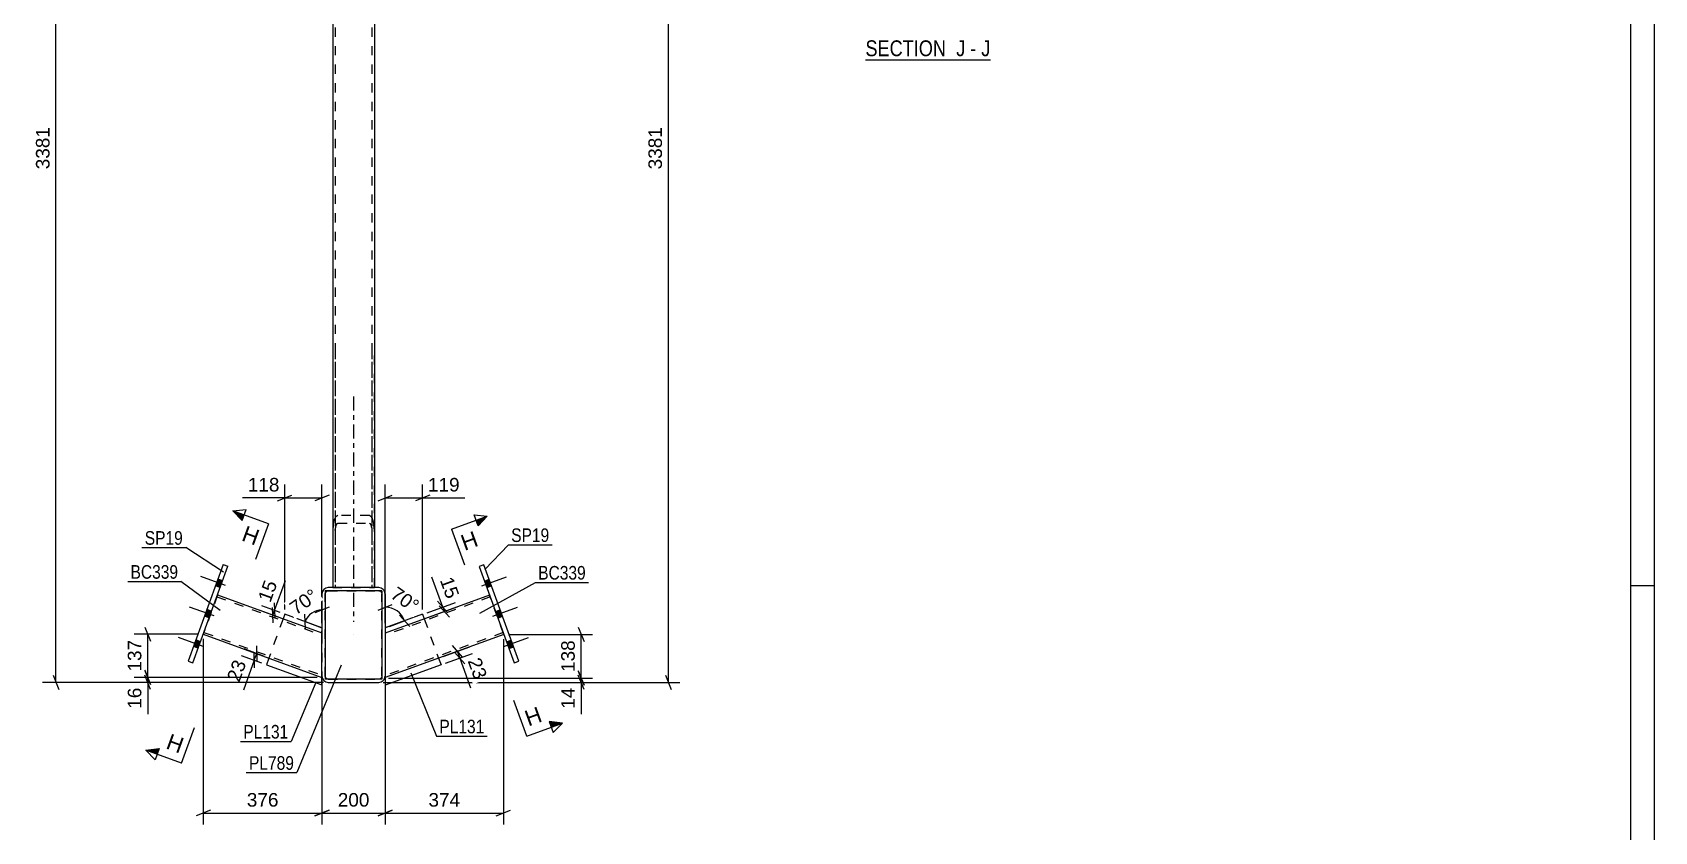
# Model space of a CAD drawing. Header units: millimetres. Extents: x -358 to 483, y -215 to 379.
# Drawn here: x 140.3 to 482.8, y 31.1 to 199.7 of the extents above; entities that cross this region are included whole.
import ezdxf

# ---------------------------------------------------------------- set-up
doc = ezdxf.new("R2010")
doc.units = ezdxf.units.MM
doc.linetypes.add('DXK_LINE_DOT2', pattern=[3.9198, 1.9599, -1.9599])
doc.linetypes.add('DXK_LINE_DOT3', pattern=[5.9187, 2.979, -0.9799, 0.9799, -0.9799])
doc.styles.add('Arial', font='ARIAL.TTF', dxfattribs={"height": 0.2})
doc.styles.add('Arial Narrow', font='ARIALN.TTF', dxfattribs={"height": 0.2})

# ---------------------------------------------------------------- blocks, each defined once
blk = doc.blocks.new('Unknown-284934251-1133')
at = {"color": 5, "linetype": 'Continuous'}
for p, q in [((482.75, -215.04), (482.75, 378.96)), ((477.75, -210.04), (477.75, 373.96)), ((482.75, 82.96), (477.75, 82.96))]:
    blk.add_line(p, q, dxfattribs=at)
blk = doc.blocks.new('Unknown-284934251-21 - 5130')
at = {"color": 6, "linetype": 'Continuous'}
blk.add_line((316.14, 193.96), (342.51, 193.96), dxfattribs=at)
at = {"color": 0, "linetype": 'Continuous'}
blk.add_wipeout([(334.25, 194.71), (334.25, 198.21), (316.14, 198.21), (316.14, 194.71)], dxfattribs=at)
at = {"color": 7, "linetype": 'Continuous', "style": 'Arial Narrow'}
blk.add_text('SECTION ', height=3.34, dxfattribs=at).set_placement((316.14, 194.71))
at = {"color": 0, "linetype": 'Continuous'}
blk.add_wipeout([(337.22, 194.71), (337.22, 198.21), (335.3, 198.21), (335.3, 194.71)], dxfattribs=at)
blk.add_wipeout([(339.54, 194.71), (339.54, 198.21), (338.27, 198.21), (338.27, 194.71)], dxfattribs=at)
at = {"color": 7, "linetype": 'Continuous', "style": 'Arial Narrow'}
blk.add_text('J', height=3.34, dxfattribs=at).set_placement((335.3, 194.71))
at = {"color": 0, "linetype": 'Continuous'}
blk.add_wipeout([(342.51, 194.71), (342.51, 198.21), (340.59, 198.21), (340.59, 194.71)], dxfattribs=at)
at = {"color": 7, "linetype": 'Continuous', "style": 'Arial Narrow'}
for s, p in [('-', (338.27, 194.71)), ('J', (340.59, 194.71))]:
    blk.add_text(s, height=3.34, dxfattribs=at).set_placement(p)
blk = doc.blocks.new('Part-284934251-4219 - 4209')
at = {"color": 2, "linetype": 'Continuous'}
for p, q in [((203.66, 275.25), (203.66, 82.59)), ((212.03, 275.25), (204.1, 275.25)), ((212.46, 275.25), (212.46, 82.59)), ((211.4, 82.59), (204.1, 82.59)), ((212.03, 82.59), (211.4, 82.59))]:
    blk.add_line(p, q, dxfattribs=at)
at = {"color": 7, "linetype": 'DXK_LINE_DOT2'}
for p, q in [((204.1, 275.25), (203.66, 275.25)), ((204.2, 275.25), (204.2, 82.59)), ((204.2, 275.25), (204.24, 275.25)), ((212.46, 275.25), (211.4, 275.25)), ((211.93, 275.25), (211.93, 82.59)), ((204.1, 82.59), (203.66, 82.59)), ((203.66, 82.59), (203.75, 82.59)), ((204.2, 82.59), (204.24, 82.59)), ((204.2, 82.59), (204.24, 82.59)), ((204.24, 82.59), (204.53, 82.59)), ((211.4, 82.59), (211.93, 82.59)), ((212.46, 82.59), (212.03, 82.59))]:
    blk.add_line(p, q, dxfattribs=at)
blk = doc.blocks.new('Part-284934251-4339 - 4209')
at = {"color": 2, "linetype": 'Continuous'}
for p, q in [((222.65, 76.95), (214.73, 74.07)), ((222.65, 76.95), (223, 75.98)), ((226.53, 66.3), (214.73, 62)), ((226.01, 67.71), (226.53, 66.3)), ((214.73, 63.6), (214.73, 62))]:
    blk.add_line(p, q, dxfattribs=at)
at = {"color": 7, "linetype": 'DXK_LINE_DOT2'}
for p, q in [((223, 75.98), (226.01, 67.71)), ((214.73, 74.07), (214.73, 63.6))]:
    blk.add_line(p, q, dxfattribs=at)
blk = doc.blocks.new('Part-284934251-4296 - 4209')
at = {"color": 2, "linetype": 'Continuous'}
for p, q in [((180.55, 87.44), (173.14, 67.08)), ((174.14, 66.72), (181.55, 87.08)), ((180.55, 87.44), (181.55, 87.08)), ((173.14, 67.08), (174.14, 66.72))]:
    blk.add_line(p, q, dxfattribs=at)
blk = doc.blocks.new('Part-284934251-4216 - 4209')
at = {"color": 2, "linetype": 'Continuous'}
for p, q in [((202.73, 82.59), (202.22, 82.49)), ((204.1, 82.59), (202.73, 82.59)), ((202.73, 82.59), (202.73, 82.59)), ((213.4, 82.59), (212.03, 82.59)), ((213.4, 82.59), (213.4, 82.59)), ((213.91, 82.49), (213.4, 82.59)), ((201.5, 81.76), (201.4, 81.25)), ((201.4, 81.25), (201.4, 72.75)), ((214.73, 81.25), (214.63, 81.76)), ((214.73, 81.25), (214.73, 72.72)), ((201.4, 63.92), (201.5, 63.41)), ((202.22, 62.69), (202.73, 62.59)), ((202.73, 62.59), (213.4, 62.59)), ((202.73, 62.59), (202.73, 62.59)), ((213.4, 62.59), (213.91, 62.69)), ((213.4, 62.59), (213.4, 62.59)), ((214.63, 63.41), (214.73, 63.92))]:
    blk.add_line(p, q, dxfattribs=at)
at = {"color": 7, "linetype": 'DXK_LINE_DOT2'}
for p, q in [((212.03, 82.59), (204.1, 82.59)), ((202.06, 81.25), (202.12, 81.51)), ((202.06, 81.25), (202.06, 81.25)), ((202.06, 63.92), (202.06, 81.25)), ((202.48, 81.87), (202.73, 81.92)), ((202.73, 81.92), (202.73, 81.92)), ((202.73, 81.92), (213.4, 81.92)), ((213.4, 81.92), (213.4, 81.92)), ((213.4, 81.92), (213.65, 81.87)), ((214.01, 81.51), (214.06, 81.25)), ((214.06, 81.25), (214.06, 81.25)), ((214.06, 63.92), (214.06, 81.25)), ((201.4, 72.75), (201.4, 63.92)), ((214.73, 72.72), (214.73, 63.92)), ((202.06, 63.92), (202.06, 63.92)), ((202.12, 63.67), (202.06, 63.92)), ((202.73, 63.25), (202.48, 63.3)), ((202.73, 63.25), (202.73, 63.25)), ((202.73, 63.25), (213.4, 63.25)), ((213.65, 63.3), (213.4, 63.25)), ((213.4, 63.25), (213.4, 63.25)), ((214.06, 63.92), (214.01, 63.67)), ((214.06, 63.92), (214.06, 63.92))]:
    blk.add_line(p, q, dxfattribs=at)
at = {"color": 7, "linetype": 'DXK_LINE_DOT3'}
blk.add_line((208.06, 72.59), (208.06, 72.59), dxfattribs=at)
at = {"color": 2, "linetype": 'Continuous'}
for centre, start, end in [((202.73, 81.25), 112.5, 157.5), ((213.4, 81.25), 22.5, 67.5), ((202.73, 63.92), 202.5, 247.5), ((213.4, 63.92), 292.5, 337.5)]:
    blk.add_arc(centre, 1.33, start, end, dxfattribs=at)
at = {"color": 7, "linetype": 'DXK_LINE_DOT2'}
for centre, start, end in [((202.73, 81.25), 112.5, 157.5), ((213.4, 81.25), 22.5, 67.5), ((202.73, 63.92), 202.5, 247.5), ((213.4, 63.92), 292.5, 337.5)]:
    blk.add_arc(centre, 0.667, start, end, dxfattribs=at)
blk = doc.blocks.new('Part-284934251-4251 - 4209')
at = {"color": 7, "linetype": 'DXK_LINE_DOT2'}
for p, q in [((179.35, 81.03), (176.34, 72.76)), ((179.21, 80.65), (201.4, 72.58)), ((176.48, 73.14), (201.4, 64.07)), ((201.4, 73.01), (201.4, 72.76)), ((201.4, 72.94), (201.4, 73.01)), ((201.4, 72.76), (201.4, 72.94))]:
    blk.add_line(p, q, dxfattribs=at)
at = {"color": 2, "linetype": 'Continuous'}
for p, q in [((179.35, 81.03), (201.4, 73.01)), ((176.34, 72.76), (201.4, 63.64)), ((201.4, 63.64), (201.4, 72.76))]:
    blk.add_line(p, q, dxfattribs=at)
blk = doc.blocks.new('Part-284934251-4261 - 4209')
at = {"color": 2, "linetype": 'Continuous'}
for p, q in [((236.78, 80.99), (214.73, 72.97)), ((239.79, 72.72), (214.73, 63.6)), ((214.73, 72.72), (214.73, 63.6))]:
    blk.add_line(p, q, dxfattribs=at)
at = {"color": 7, "linetype": 'DXK_LINE_DOT2'}
for p, q in [((236.92, 80.62), (214.73, 72.54)), ((239.79, 72.72), (236.78, 80.99)), ((239.65, 73.1), (214.73, 64.03)), ((214.73, 72.97), (214.73, 72.44)), ((214.73, 72.97), (214.73, 72.9)), ((214.73, 72.9), (214.73, 72.72))]:
    blk.add_line(p, q, dxfattribs=at)
blk = doc.blocks.new('Part-284934251-4400 - 4209')
at = {"color": 2, "linetype": 'Continuous'}
for p, q in [((202.06, 81.92), (202.06, 63.25)), ((214.06, 81.92), (202.06, 81.92)), ((214.06, 81.92), (214.06, 63.25)), ((214.06, 63.25), (202.06, 63.25))]:
    blk.add_line(p, q, dxfattribs=at)
blk = doc.blocks.new('Part-284934251-4291 - 4209')
at = {"color": 2, "linetype": 'Continuous'}
for p, q in [((235.58, 87.4), (234.58, 87.04)), ((234.58, 87.04), (241.99, 66.68)), ((242.99, 67.04), (235.58, 87.4)), ((241.99, 66.68), (242.99, 67.04))]:
    blk.add_line(p, q, dxfattribs=at)
blk = doc.blocks.new('Part-284934251-4304 - 4209')
at = {"color": 7, "linetype": 'DXK_LINE_DOT2'}
for p, q in [((203.66, 132.75), (203.66, 82.59)), ((204.2, 132.75), (204.2, 82.59)), ((211.93, 132.75), (211.93, 82.59)), ((212.46, 82.59), (212.46, 132.75)), ((204.73, 97.77), (204.32, 97.53)), ((204.53, 96.07), (204.73, 96.19)), ((211.4, 97.77), (204.73, 97.77)), ((204.73, 96.19), (211.4, 96.19)), ((211.81, 97.53), (211.4, 97.77)), ((211.4, 96.19), (211.6, 96.07)), ((203.75, 95.83), (203.66, 94.62)), ((204.2, 94.62), (204.24, 95.22)), ((211.89, 95.22), (211.93, 94.62)), ((212.46, 94.62), (212.38, 95.83)), ((203.66, 82.59), (212.46, 82.59))]:
    blk.add_line(p, q, dxfattribs=at)
at = {"color": 7, "linetype": 'DXK_LINE_DOT3'}
blk.add_line((208.06, 122.92), (208.06, 75.39), dxfattribs=at)
at = {"color": 7, "linetype": 'DXK_LINE_DOT2'}
for centre, radius, start, end in [((207.41, 95.53), 3.68, 147.1246, 175.4089), ((206.07, 95.08), 1.84, 147.1246, 175.4089), ((210.06, 95.08), 1.84, 4.5911, 32.8754), ((208.72, 95.53), 3.68, 4.5911, 32.8754)]:
    blk.add_arc(centre, radius, start, end, dxfattribs=at)
blk = doc.blocks.new('Part-284934251-4354 - 4209')
at = {"color": 7, "linetype": 'DXK_LINE_DOT2'}
for p, q in [((193.18, 76), (190.17, 67.73)), ((201.4, 63.64), (201.4, 74.1))]:
    blk.add_line(p, q, dxfattribs=at)
at = {"color": 2, "linetype": 'Continuous'}
for p, q in [((193.54, 76.97), (193.18, 76)), ((201.4, 74.1), (193.54, 76.97)), ((190.17, 67.73), (189.66, 66.32)), ((189.66, 66.32), (201.4, 62.04)), ((201.4, 62.04), (201.4, 63.64))]:
    blk.add_line(p, q, dxfattribs=at)
blk = doc.blocks.new('Bolt-284934251-4437 - 4209')
at = {"linetype": 'Continuous'}
for points in [[(235.7, 83.97), (236.2, 82.59), (237.2, 82.95), (236.7, 84.33)], [(235.7, 83.97), (236.2, 82.59), (237.2, 82.95), (236.7, 84.33)], [(235.7, 83.97), (236.2, 82.59), (237.2, 82.95), (236.7, 84.33)], [(238.03, 77.55), (238.54, 76.17), (239.54, 76.53), (239.04, 77.91)], [(238.03, 77.55), (238.54, 76.17), (239.54, 76.53), (239.04, 77.91)], [(240.37, 71.13), (240.87, 69.75), (241.87, 70.11), (241.37, 71.49)], [(240.37, 71.13), (240.87, 69.75), (241.87, 70.11), (241.37, 71.49)], [(240.37, 71.13), (240.87, 69.75), (241.87, 70.11), (241.37, 71.49)]]:
    blk.add_hatch(color=1, dxfattribs=at).paths.add_polyline_path(points)
at = {"color": 1, "linetype": 'Continuous'}
for p, q in [((235.13, 82.98), (240.33, 84.87)), ((235.13, 82.98), (240.33, 84.87)), ((235.13, 82.98), (240.33, 84.87)), ((235.7, 83.97), (236.7, 84.33)), ((235.7, 83.97), (236.7, 84.33)), ((235.7, 83.97), (236.7, 84.33)), ((236.2, 82.59), (237.2, 82.95)), ((236.2, 82.59), (237.2, 82.95)), ((236.2, 82.59), (237.2, 82.95)), ((237.47, 76.56), (242.67, 78.45)), ((237.47, 76.56), (242.67, 78.45)), ((238.03, 77.55), (239.04, 77.91)), ((238.03, 77.55), (239.04, 77.91)), ((238.54, 76.17), (239.54, 76.53)), ((238.54, 76.17), (239.54, 76.53)), ((239.81, 70.14), (245.01, 72.03)), ((239.81, 70.14), (245.01, 72.03)), ((239.81, 70.14), (245.01, 72.03)), ((240.37, 71.13), (241.37, 71.49)), ((240.37, 71.13), (241.37, 71.49)), ((240.37, 71.13), (241.37, 71.49)), ((240.87, 69.75), (241.87, 70.11)), ((240.87, 69.75), (241.87, 70.11)), ((240.87, 69.75), (241.87, 70.11))]:
    blk.add_line(p, q, dxfattribs=at)
blk = doc.blocks.new('Bolt-284934251-4438 - 4209')
at = {"linetype": 'Continuous'}
for points in [[(179.93, 82.63), (180.43, 84.01), (179.43, 84.37), (178.93, 82.99)], [(179.93, 82.63), (180.43, 84.01), (179.43, 84.37), (178.93, 82.99)], [(179.93, 82.63), (180.43, 84.01), (179.43, 84.37), (178.93, 82.99)], [(177.59, 76.21), (178.09, 77.59), (177.09, 77.95), (176.59, 76.57)], [(177.59, 76.21), (178.09, 77.59), (177.09, 77.95), (176.59, 76.57)], [(175.26, 69.79), (175.76, 71.16), (174.76, 71.53), (174.25, 70.15)], [(175.26, 69.79), (175.76, 71.16), (174.76, 71.53), (174.25, 70.15)], [(175.26, 69.79), (175.76, 71.16), (174.76, 71.53), (174.25, 70.15)]]:
    blk.add_hatch(color=1, dxfattribs=at).paths.add_polyline_path(points)
at = {"color": 1, "linetype": 'Continuous'}
for p, q in [((181, 83.02), (175.8, 84.91)), ((181, 83.02), (175.8, 84.91)), ((181, 83.02), (175.8, 84.91)), ((179.93, 82.63), (178.93, 82.99)), ((179.93, 82.63), (178.93, 82.99)), ((179.93, 82.63), (178.93, 82.99)), ((180.43, 84.01), (179.43, 84.37)), ((180.43, 84.01), (179.43, 84.37)), ((180.43, 84.01), (179.43, 84.37)), ((178.66, 76.6), (173.46, 78.49)), ((178.66, 76.6), (173.46, 78.49)), ((177.59, 76.21), (176.59, 76.57)), ((177.59, 76.21), (176.59, 76.57)), ((178.09, 77.59), (177.09, 77.95)), ((178.09, 77.59), (177.09, 77.95)), ((176.32, 70.18), (171.12, 72.07)), ((176.32, 70.18), (171.12, 72.07)), ((176.32, 70.18), (171.12, 72.07)), ((175.26, 69.79), (174.25, 70.15)), ((175.26, 69.79), (174.25, 70.15)), ((175.26, 69.79), (174.25, 70.15)), ((175.76, 71.16), (174.76, 71.53)), ((175.76, 71.16), (174.76, 71.53)), ((175.76, 71.16), (174.76, 71.53))]:
    blk.add_line(p, q, dxfattribs=at)
blk = doc.blocks.new('StraightDimension-284934251-4627 - 4209')
at = {"color": 7, "linetype": 'Continuous'}
for p, q in [((193.54, 77.97), (193.54, 104.36)), ((201.4, 75.1), (201.4, 104.36)), ((192.04, 100.91), (195.04, 102.11)), ((193.54, 101.51), (201.4, 101.51)), ((202.9, 102.11), (199.9, 100.91))]:
    blk.add_line(p, q, dxfattribs=at)
at = {"color": 0}
blk.add_wipeout([(193.01, 102.26), (193.01, 106.46), (185.14, 106.46), (185.14, 102.26)], dxfattribs=at)
at = {"color": 7, "linetype": 'Continuous'}
blk.add_line((193.54, 101.51), (184.61, 101.51), dxfattribs=at)
blk.add_line((193.54, 101.51), (184.61, 101.51), dxfattribs=at)
at = {"color": 3, "style": 'Arial'}
blk.add_text('118', height=2.865, dxfattribs=at).set_placement((185.74, 102.86))
blk = doc.blocks.new('StraightDimension-284934251-4574 - 4209')
at = {"color": 7, "linetype": 'Continuous'}
for p, q in [((214.29, 62.59), (258.52, 62.59)), ((215.45, 63.5), (258.52, 63.5)), ((255.52, 65), (256.72, 62)), ((256.72, 61.09), (255.52, 64.09)), ((256.12, 62.59), (256.12, 63.5))]:
    blk.add_line(p, q, dxfattribs=at)
at = {"color": 0}
blk.add_wipeout([(255.37, 62.06), (251.17, 62.06), (251.17, 56.42), (255.37, 56.42)], dxfattribs=at)
at = {"color": 7, "linetype": 'Continuous'}
blk.add_line((256.12, 62.59), (256.12, 55.89), dxfattribs=at)
blk.add_line((256.12, 62.59), (256.12, 55.89), dxfattribs=at)
at = {"color": 3, "style": 'Arial'}
blk.add_text('14', height=2.865, rotation=90.0002, dxfattribs=at).set_placement((254.77, 57.02))
blk = doc.blocks.new('StraightDimension-284934251-10248 - 4209')
at = {"color": 7, "linetype": 'Continuous'}
for p, q in [((239.69, 71.72), (239.69, 32.62)), ((214.73, 62.92), (214.73, 32.62)), ((216.23, 35.62), (213.23, 34.42)), ((214.73, 35.02), (239.69, 35.02)), ((238.19, 34.42), (241.19, 35.62))]:
    blk.add_line(p, q, dxfattribs=at)
at = {"color": 0}
blk.add_wipeout([(231.15, 35.77), (231.15, 39.97), (223.28, 39.97), (223.28, 35.77)], dxfattribs=at)
at = {"color": 3, "style": 'Arial'}
blk.add_text('374', height=2.865, dxfattribs=at).set_placement((223.88, 36.37))
blk = doc.blocks.new('AngleDimension-284934251-4560 - 4209')
at = {"color": 7, "linetype": 'Continuous'}
for p, q in [((213.23, 77.84), (216.23, 79.04)), ((214.73, 78.44), (214.73, 74.07)), ((218.84, 75.56), (214.73, 74.07)), ((215.67, 74.41), (218.84, 75.56)), ((219.92, 74.36), (217.77, 76.77))]:
    blk.add_line(p, q, dxfattribs=at)
blk.add_arc((214.73, 74.07), 4.38, 20, 90, dxfattribs=at)
at = {"color": 0}
blk.add_wipeout([(220.73, 76.31), (223.13, 79.75), (217.2, 83.91), (214.79, 80.47)], dxfattribs=at)
at = {"color": 3, "style": 'Arial'}
blk.add_text('70°', height=2.865, rotation=-35.002, dxfattribs=at).set_placement((215.63, 80.61))
blk = doc.blocks.new('StraightDimension-284934251-4493 - 4209')
at = {"color": 7, "linetype": 'Continuous'}
for p, q in [((215.73, 287.97), (276.93, 287.97)), ((275.13, 286.47), (273.93, 289.47)), ((274.53, 62.59), (274.53, 287.97)), ((214.29, 62.59), (276.93, 62.59)), ((273.93, 64.09), (275.13, 61.09))]:
    blk.add_line(p, q, dxfattribs=at)
at = {"color": 0}
blk.add_wipeout([(273.78, 180.32), (269.58, 180.32), (269.58, 170.23), (273.78, 170.23)], dxfattribs=at)
at = {"color": 3, "style": 'Arial'}
blk.add_text('3381', height=2.865, rotation=90.0002, dxfattribs=at).set_placement((273.18, 170.83))
blk = doc.blocks.new('StraightDimension-284934251-4455 - 4209')
at = {"color": 7, "linetype": 'Continuous'}
for p, q in [((223.59, 77.29), (229.57, 79.47)), ((225.81, 79.7), (227.97, 77.29)), ((223.94, 76.32), (229.92, 78.5)), ((228.32, 76.32), (226.17, 78.73)), ((226.89, 78.49), (227.24, 77.52))]:
    blk.add_line(p, q, dxfattribs=at)
at = {"color": 0}
blk.add_wipeout([(227.42, 79.24), (231.36, 80.68), (229.43, 85.98), (225.48, 84.55)], dxfattribs=at)
at = {"color": 7, "linetype": 'Continuous'}
blk.add_line((226.89, 78.49), (224.6, 84.78), dxfattribs=at)
blk.add_line((226.89, 78.49), (224.6, 84.78), dxfattribs=at)
at = {"color": 3, "style": 'Arial'}
blk.add_text('15', height=2.865, rotation=-69.9983, dxfattribs=at).set_placement((226.25, 84.19))
blk = doc.blocks.new('AngleDimension-284934251-4517 - 4209')
at = {"color": 7, "linetype": 'Continuous'}
for p, q in [((197.89, 73.78), (197.79, 77.01)), ((197.84, 75.4), (201.4, 74.1)), ((202.9, 78.49), (199.9, 77.29)), ((201.4, 75.1), (201.4, 77.89)), ((201.4, 77.89), (201.4, 74.1))]:
    blk.add_line(p, q, dxfattribs=at)
blk.add_arc((201.4, 74.1), 3.79, 90, 160, dxfattribs=at)
at = {"color": 0}
blk.add_wipeout([(201.68, 80.02), (199.27, 83.46), (193.33, 79.31), (195.74, 75.87)], dxfattribs=at)
at = {"color": 3, "style": 'Arial'}
blk.add_text('70°', height=2.865, rotation=35.002, dxfattribs=at).set_placement((195.89, 76.7))
blk = doc.blocks.new('StraightDimension-284934251-10249 - 4209')
at = {"color": 7, "linetype": 'Continuous'}
for p, q in [((201.4, 63.06), (201.4, 32.62)), ((214.73, 62.92), (214.73, 32.62)), ((202.9, 35.62), (199.9, 34.42)), ((201.4, 35.02), (214.73, 35.02)), ((213.23, 34.42), (216.23, 35.62))]:
    blk.add_line(p, q, dxfattribs=at)
at = {"color": 0}
blk.add_wipeout([(212, 35.77), (212, 39.97), (204.13, 39.97), (204.13, 35.77)], dxfattribs=at)
at = {"color": 3, "style": 'Arial'}
blk.add_text('200', height=2.865, dxfattribs=at).set_placement((204.73, 36.37))
blk = doc.blocks.new('StraightDimension-284934251-4522 - 4209')
at = {"color": 7, "linetype": 'Continuous'}
for p, q in [((226.95, 68.05), (232.63, 70.12)), ((227.47, 66.64), (233.15, 68.71)), ((228.88, 70.35), (231.03, 67.94)), ((231.55, 66.53), (229.39, 68.94)), ((229.96, 69.14), (230.47, 67.73))]:
    blk.add_line(p, q, dxfattribs=at)
at = {"color": 0}
blk.add_wipeout([(233.28, 62.19), (237.23, 63.63), (235.3, 68.93), (231.35, 67.5)], dxfattribs=at)
at = {"color": 7, "linetype": 'Continuous'}
blk.add_line((230.47, 67.73), (232.76, 61.44), dxfattribs=at)
blk.add_line((230.47, 67.73), (232.76, 61.44), dxfattribs=at)
at = {"color": 3, "style": 'Arial'}
blk.add_text('23', height=2.865, rotation=-69.9983, dxfattribs=at).set_placement((232.12, 67.14))
blk = doc.blocks.new('StraightDimension-284934251-4539 - 4209')
at = {"color": 7, "linetype": 'Continuous'}
for p, q in [((200.4, 288.01), (142.37, 288.01)), ((145.82, 286.51), (144.62, 289.51)), ((145.22, 62.59), (145.22, 288.01)), ((201.63, 62.59), (142.37, 62.59)), ((144.62, 64.09), (145.82, 61.09))]:
    blk.add_line(p, q, dxfattribs=at)
at = {"color": 0}
blk.add_wipeout([(144.47, 180.34), (140.27, 180.34), (140.27, 170.25), (144.47, 170.25)], dxfattribs=at)
at = {"color": 3, "style": 'Arial'}
blk.add_text('3381', height=2.865, rotation=90.0002, dxfattribs=at).set_placement((143.87, 170.85))
blk = doc.blocks.new('StraightDimension-284934251-4568 - 4209')
at = {"color": 7, "linetype": 'Continuous'}
for p, q in [((240.79, 72.72), (258.52, 72.72)), ((255.52, 74.22), (256.72, 71.22)), ((256.12, 63.5), (256.12, 72.72)), ((215.45, 63.5), (258.52, 63.5)), ((256.72, 62), (255.52, 65))]:
    blk.add_line(p, q, dxfattribs=at)
at = {"color": 0}
blk.add_wipeout([(255.37, 72.05), (251.17, 72.05), (251.17, 64.18), (255.37, 64.18)], dxfattribs=at)
at = {"color": 3, "style": 'Arial'}
blk.add_text('138', height=2.865, rotation=90.0002, dxfattribs=at).set_placement((254.77, 64.78))
blk = doc.blocks.new('StraightDimension-284934251-4644 - 4209')
at = {"color": 7, "linetype": 'Continuous'}
for p, q in [((214.73, 75.07), (214.73, 104.36)), ((222.65, 77.95), (222.65, 104.36)), ((213.23, 100.91), (216.23, 102.11)), ((214.73, 101.51), (222.65, 101.51)), ((224.15, 102.11), (221.15, 100.91))]:
    blk.add_line(p, q, dxfattribs=at)
at = {"color": 0}
blk.add_wipeout([(231.05, 102.26), (231.05, 106.46), (223.18, 106.46), (223.18, 102.26)], dxfattribs=at)
at = {"color": 7, "linetype": 'Continuous'}
blk.add_line((222.65, 101.51), (231.57, 101.51), dxfattribs=at)
blk.add_line((222.65, 101.51), (231.57, 101.51), dxfattribs=at)
at = {"color": 3, "style": 'Arial'}
blk.add_text('119', height=2.865, dxfattribs=at).set_placement((223.78, 102.86))
blk = doc.blocks.new('StraightDimension-284934251-4678 - 4209')
at = {"color": 7, "linetype": 'Continuous'}
for p, q in [((189.23, 68.07), (184.94, 69.63)), ((187.16, 65.63), (187.06, 68.86)), ((187.11, 67.24), (187.62, 68.65)), ((187.57, 70.27), (187.67, 67.04)), ((188.72, 66.66), (184.43, 68.22))]:
    blk.add_line(p, q, dxfattribs=at)
at = {"color": 0}
blk.add_wipeout([(186.22, 67.01), (182.28, 68.44), (180.35, 63.14), (184.29, 61.7)], dxfattribs=at)
at = {"color": 7, "linetype": 'Continuous'}
blk.add_line((187.11, 67.24), (184.82, 60.95), dxfattribs=at)
blk.add_line((187.11, 67.24), (184.82, 60.95), dxfattribs=at)
at = {"color": 3, "style": 'Arial'}
blk.add_text('23', height=2.865, rotation=69.9983, dxfattribs=at).set_placement((183.93, 62.47))
blk = doc.blocks.new('StraightDimension-284934251-4778 - 4209')
at = {"color": 7, "linetype": 'Continuous'}
for p, q in [((191.33, 79.37), (191.43, 76.14)), ((192.24, 76.34), (188.34, 77.76)), ((192.6, 77.31), (188.7, 78.73)), ((191.07, 75.17), (190.97, 78.4)), ((191.02, 76.78), (191.38, 77.75))]:
    blk.add_line(p, q, dxfattribs=at)
at = {"color": 0}
blk.add_wipeout([(192.78, 83.81), (188.84, 85.24), (186.9, 79.94), (190.85, 78.5)], dxfattribs=at)
at = {"color": 7, "linetype": 'Continuous'}
blk.add_line((191.38, 77.75), (193.67, 84.05), dxfattribs=at)
blk.add_line((191.38, 77.75), (193.67, 84.05), dxfattribs=at)
at = {"color": 3, "style": 'Arial'}
blk.add_text('15', height=2.865, rotation=69.9983, dxfattribs=at).set_placement((190.49, 79.27))
blk = doc.blocks.new('StraightDimension-284934251-10250 - 4209')
at = {"color": 7, "linetype": 'Continuous'}
for p, q in [((176.34, 71.76), (176.34, 32.62)), ((201.4, 63.06), (201.4, 32.62)), ((177.84, 35.62), (174.84, 34.42)), ((176.34, 35.02), (201.4, 35.02)), ((199.9, 34.42), (202.9, 35.62))]:
    blk.add_line(p, q, dxfattribs=at)
at = {"color": 0}
blk.add_wipeout([(192.8, 35.77), (192.8, 39.97), (184.93, 39.97), (184.93, 35.77)], dxfattribs=at)
at = {"color": 3, "style": 'Arial'}
blk.add_text('376', height=2.865, dxfattribs=at).set_placement((185.53, 36.37))
blk = doc.blocks.new('StraightDimension-284934251-16214 - 4209')
at = {"color": 7, "linetype": 'Continuous'}
for p, q in [((175.34, 72.76), (161.76, 72.76)), ((164.01, 74.26), (165.21, 71.26)), ((164.61, 63.64), (164.61, 72.76)), ((165.21, 62.14), (164.01, 65.14)), ((200.4, 63.64), (161.76, 63.64))]:
    blk.add_line(p, q, dxfattribs=at)
at = {"color": 0}
blk.add_wipeout([(163.86, 72.14), (159.66, 72.14), (159.66, 64.27), (163.86, 64.27)], dxfattribs=at)
at = {"color": 3, "style": 'Arial'}
blk.add_text('137', height=2.865, rotation=90.0002, dxfattribs=at).set_placement((163.26, 64.87))
blk = doc.blocks.new('StraightDimension-284934251-16215 - 4209')
at = {"color": 7, "linetype": 'Continuous'}
for p, q in [((164.01, 65.14), (165.21, 62.14)), ((200.4, 63.64), (161.76, 63.64)), ((201.73, 62.59), (161.76, 62.59)), ((165.21, 61.09), (164.01, 64.09)), ((164.61, 62.59), (164.61, 63.64))]:
    blk.add_line(p, q, dxfattribs=at)
at = {"color": 0}
blk.add_wipeout([(163.86, 62.06), (159.66, 62.06), (159.66, 56.42), (163.86, 56.42)], dxfattribs=at)
at = {"color": 7, "linetype": 'Continuous'}
blk.add_line((164.61, 62.59), (164.61, 55.89), dxfattribs=at)
blk.add_line((164.61, 62.59), (164.61, 55.89), dxfattribs=at)
at = {"color": 3, "style": 'Arial'}
blk.add_text('16', height=2.865, rotation=90.0002, dxfattribs=at).set_placement((163.26, 57.02))
blk = doc.blocks.new('Mark-284934251-4247 - 4209')
at = {"color": 0}
blk.add_wipeout([(171.03, 84.46), (171.03, 87.46), (160.98, 87.46), (160.98, 84.46)], dxfattribs=at)
blk.add_wipeout([(171.03, 84.46), (171.03, 87.46), (160.98, 87.46), (160.98, 84.46)], dxfattribs=at)
at = {"color": 30, "linetype": 'Continuous'}
for p in [(160.38, 83.86), (179.93, 77.77)]:
    blk.add_line(p, (171.63, 83.86), dxfattribs=at)
at = {"color": 3, "style": 'Arial Narrow'}
blk.add_text('BC339', height=2.863, dxfattribs=at).set_placement((160.98, 84.46))
blk = doc.blocks.new('Mark-284934251-10234 - 4209')
at = {"color": 0}
blk.add_wipeout([(257.1, 84.28), (257.1, 87.28), (247.05, 87.28), (247.05, 84.28)], dxfattribs=at)
blk.add_wipeout([(257.1, 84.28), (257.1, 87.28), (247.05, 87.28), (247.05, 84.28)], dxfattribs=at)
at = {"color": 30, "linetype": 'Continuous'}
for p, q in [((234.72, 77.22), (246.45, 83.68)), ((246.45, 83.68), (257.7, 83.68))]:
    blk.add_line(p, q, dxfattribs=at)
at = {"color": 3, "style": 'Arial Narrow'}
blk.add_text('BC339', height=2.863, dxfattribs=at).set_placement((247.05, 84.28))
blk = doc.blocks.new('Mark-284934251-4350 - 4209')
at = {"color": 0}
blk.add_wipeout([(194.3, 50.74), (194.3, 53.74), (184.79, 53.74), (184.79, 50.74)], dxfattribs=at)
blk.add_wipeout([(194.3, 50.74), (194.3, 53.74), (184.79, 53.74), (184.79, 50.74)], dxfattribs=at)
at = {"color": 30, "linetype": 'Continuous'}
for p in [(200.07, 62.53), (184.19, 50.14)]:
    blk.add_line(p, (194.9, 50.14), dxfattribs=at)
at = {"color": 3, "style": 'Arial Narrow'}
blk.add_text('PL131', height=2.863, dxfattribs=at).set_placement((184.79, 50.74))
blk = doc.blocks.new('Mark-284934251-4287 - 4209')
at = {"color": 0}
blk.add_wipeout([(249.39, 92.21), (249.39, 95.21), (241.35, 95.21), (241.35, 92.21)], dxfattribs=at)
blk.add_wipeout([(249.39, 92.21), (249.39, 95.21), (241.35, 95.21), (241.35, 92.21)], dxfattribs=at)
at = {"color": 30, "linetype": 'Continuous'}
for p, q in [((235.8, 86.37), (240.75, 91.61)), ((240.75, 91.61), (249.99, 91.61))]:
    blk.add_line(p, q, dxfattribs=at)
at = {"color": 3, "style": 'Arial Narrow'}
blk.add_text('SP19', height=2.863, dxfattribs=at).set_placement((241.35, 92.21))
blk = doc.blocks.new('Mark-284934251-4292 - 4209')
at = {"color": 0}
blk.add_wipeout([(172.02, 91.63), (172.02, 94.63), (163.98, 94.63), (163.98, 91.63)], dxfattribs=at)
blk.add_wipeout([(172.02, 91.63), (172.02, 94.63), (163.98, 94.63), (163.98, 91.63)], dxfattribs=at)
at = {"color": 30, "linetype": 'Continuous'}
for p in [(163.38, 91.03), (180.64, 85.86)]:
    blk.add_line(p, (172.62, 91.03), dxfattribs=at)
at = {"color": 3, "style": 'Arial Narrow'}
blk.add_text('SP19', height=2.863, dxfattribs=at).set_placement((163.98, 91.63))
blk = doc.blocks.new('Mark-284934251-4335 - 4209')
at = {"color": 0}
blk.add_wipeout([(235.68, 51.84), (235.68, 54.84), (226.18, 54.84), (226.18, 51.84)], dxfattribs=at)
blk.add_wipeout([(235.68, 51.84), (235.68, 54.84), (226.18, 54.84), (226.18, 51.84)], dxfattribs=at)
at = {"color": 30, "linetype": 'Continuous'}
for p, q in [((220.17, 64.57), (225.58, 51.24)), ((225.58, 51.24), (236.28, 51.24))]:
    blk.add_line(p, q, dxfattribs=at)
at = {"color": 3, "style": 'Arial Narrow'}
blk.add_text('PL131', height=2.863, dxfattribs=at).set_placement((226.18, 51.84))
blk = doc.blocks.new('Mark-284934251-4396 - 4209')
at = {"color": 0}
blk.add_wipeout([(195.49, 44.15), (195.49, 47.15), (185.99, 47.15), (185.99, 44.15)], dxfattribs=at)
blk.add_wipeout([(195.49, 44.15), (195.49, 47.15), (185.99, 47.15), (185.99, 44.15)], dxfattribs=at)
at = {"color": 30, "linetype": 'Continuous'}
for p in [(205.47, 66.25), (185.39, 43.55)]:
    blk.add_line(p, (196.09, 43.55), dxfattribs=at)
at = {"color": 3, "style": 'Arial Narrow'}
blk.add_text('PL789', height=2.863, dxfattribs=at).set_placement((185.99, 44.15))
blk = doc.blocks.new('SectionMark-284934251-4800 - 4209')
at = {"color": 6, "linetype": 'Continuous'}
for p, q in [((182.61, 98.75), (185.38, 99.07)), ((166.17, 46.27), (164.24, 48.3))]:
    blk.add_line(p, q, dxfattribs=at)
at = {"color": 0, "linetype": 'Continuous'}
for points in [[(187.39, 91.43), (188.59, 94.71), (185.42, 95.87), (184.22, 92.58)], [(171.42, 47.55), (172.62, 50.84), (169.45, 51.99), (168.25, 48.7)]]:
    blk.add_wipeout(points, dxfattribs=at)
at = {"linetype": 'Continuous'}
for points in [[(184.96, 97.9), (184.53, 96.72), (182.61, 98.75)], [(167.02, 48.62), (166.59, 47.44), (164.24, 48.3)]]:
    blk.add_hatch(color=6, dxfattribs=at).paths.add_polyline_path(points)
at = {"color": 6, "linetype": 'Continuous'}
for p, q in [((190.12, 96.02), (182.61, 98.75)), ((182.61, 98.75), (184.53, 96.72)), ((184.53, 96.72), (185.38, 99.07)), ((190.12, 96.02), (187.39, 88.5)), ((171.76, 45.56), (174.5, 53.08)), ((164.24, 48.3), (167.02, 48.62)), ((171.76, 45.56), (164.24, 48.3)), ((167.02, 48.62), (166.17, 46.27))]:
    blk.add_line(p, q, dxfattribs=at)
at = {"color": 3, "linetype": 'Continuous', "style": 'Arial'}
for p in [(184.22, 92.58), (168.25, 48.7)]:
    blk.add_text('H', height=3.34, rotation=-20.002, dxfattribs=at).set_placement(p)
blk = doc.blocks.new('SectionMark-284934251-10240 - 4209')
at = {"color": 6, "linetype": 'Continuous'}
for p, q in [((233.5, 97.97), (236.27, 97.65)), ((252.16, 54), (250.24, 51.98))]:
    blk.add_line(p, q, dxfattribs=at)
at = {"color": 0, "linetype": 'Continuous'}
for points in [[(234.66, 91.47), (233.46, 94.76), (230.29, 93.61), (231.49, 90.32)], [(248.15, 54.41), (246.95, 57.7), (243.78, 56.54), (244.98, 53.26)]]:
    blk.add_wipeout(points, dxfattribs=at)
at = {"linetype": 'Continuous'}
for points in [[(234.35, 95.62), (233.92, 96.79), (236.27, 97.65)], [(249.81, 53.15), (249.38, 54.32), (252.16, 54)]]:
    blk.add_hatch(color=6, dxfattribs=at).paths.add_polyline_path(points)
at = {"color": 6, "linetype": 'Continuous'}
for p, q in [((228.76, 94.91), (236.27, 97.65)), ((234.35, 95.62), (233.5, 97.97)), ((236.27, 97.65), (234.35, 95.62)), ((228.76, 94.91), (231.49, 87.39)), ((244.64, 51.27), (241.9, 58.79)), ((244.64, 51.27), (252.16, 54)), ((252.16, 54), (249.38, 54.32)), ((249.38, 54.32), (250.24, 51.98))]:
    blk.add_line(p, q, dxfattribs=at)
at = {"color": 3, "linetype": 'Continuous', "style": 'Arial'}
for p in [(231.49, 90.32), (244.98, 53.26)]:
    blk.add_text('H', height=3.34, rotation=20.002, dxfattribs=at).set_placement(p)

msp = doc.modelspace()

# ---------------------------------------------------------------- block references
for name in ['Unknown-284934251-1133', 'Part-284934251-4219 - 4209', 'Part-284934251-4304 - 4209', 'Part-284934251-4296 - 4209', 'Part-284934251-4291 - 4209', 'Bolt-284934251-4438 - 4209', 'Part-284934251-4216 - 4209', 'Bolt-284934251-4437 - 4209', 'Part-284934251-4251 - 4209', 'Part-284934251-4400 - 4209', 'Part-284934251-4261 - 4209', 'Part-284934251-4354 - 4209', 'Part-284934251-4339 - 4209']:
    msp.add_blockref(name, (0, 0))

# ---------------------------------------------------------------- next in the draw order: block references
for name in ['Unknown-284934251-21 - 5130', 'StraightDimension-284934251-4627 - 4209', 'AngleDimension-284934251-4560 - 4209', 'StraightDimension-284934251-4574 - 4209']:
    msp.add_blockref(name, (0, 0))

# ---------------------------------------------------------------- next in the draw order: block references
for name in ['AngleDimension-284934251-4517 - 4209', 'StraightDimension-284934251-10248 - 4209']:
    msp.add_blockref(name, (0, 0))

# ---------------------------------------------------------------- next in the draw order: block references
msp.add_blockref('StraightDimension-284934251-4493 - 4209', (0, 0))

# ---------------------------------------------------------------- next in the draw order: block references
for name in ['StraightDimension-284934251-4455 - 4209', 'Mark-284934251-10234 - 4209', 'StraightDimension-284934251-4522 - 4209', 'StraightDimension-284934251-10249 - 4209']:
    msp.add_blockref(name, (0, 0))

# ---------------------------------------------------------------- next in the draw order: block references
for name in ['StraightDimension-284934251-4539 - 4209', 'Mark-284934251-4287 - 4209', 'StraightDimension-284934251-4568 - 4209']:
    msp.add_blockref(name, (0, 0))

# ---------------------------------------------------------------- next in the draw order: block references
for name in ['StraightDimension-284934251-4644 - 4209', 'Mark-284934251-4247 - 4209', 'StraightDimension-284934251-4778 - 4209', 'StraightDimension-284934251-4678 - 4209', 'Mark-284934251-4335 - 4209']:
    msp.add_blockref(name, (0, 0))

# ---------------------------------------------------------------- next in the draw order: block references
for name in ['SectionMark-284934251-10240 - 4209', 'Mark-284934251-4292 - 4209', 'StraightDimension-284934251-10250 - 4209']:
    msp.add_blockref(name, (0, 0))

# ---------------------------------------------------------------- next in the draw order: block references
msp.add_blockref('StraightDimension-284934251-16214 - 4209', (0, 0))

# ---------------------------------------------------------------- next in the draw order: block references
msp.add_blockref('StraightDimension-284934251-16215 - 4209', (0, 0))

# ---------------------------------------------------------------- next in the draw order: block references
msp.add_blockref('Mark-284934251-4350 - 4209', (0, 0))

# ---------------------------------------------------------------- next in the draw order: block references
msp.add_blockref('Mark-284934251-4396 - 4209', (0, 0))

# ---------------------------------------------------------------- next in the draw order: block references
msp.add_blockref('SectionMark-284934251-4800 - 4209', (0, 0))

doc.saveas('drawing.dxf')
